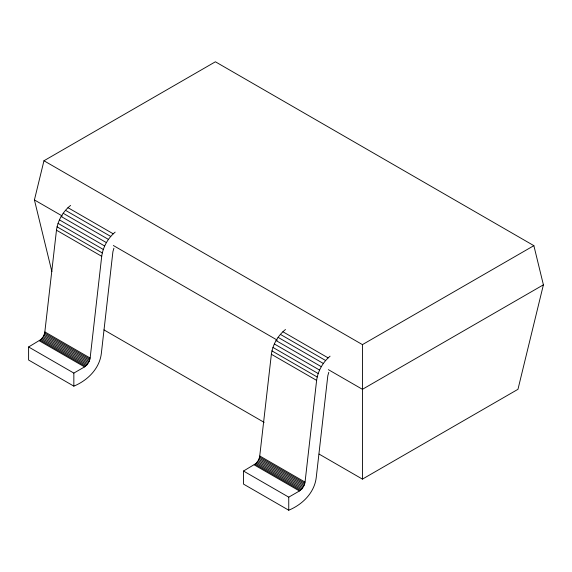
<?xml version="1.0" encoding="UTF-8"?>
<svg xmlns="http://www.w3.org/2000/svg" width="572" height="572" viewBox="0 0 572 572"><rect width="100%" height="100%" fill="white"/><g stroke="black" fill="none" stroke-linecap="round" stroke-linejoin="round"><path stroke-width="0.86" d="M113.9 248.227L112.913 251.666L101.344 353.403C99.564 368.668 87.566 380.466 73.845 386.143L28.6 360.024L28.6 346.968L41.07 339.439L43.336 336.5L44.709 333.054L56.471 230.194C57.801 220.556 62.991 211.497 70.585 205.427M28.6 346.968L73.845 373.087L84.542 366.909L87.137 364.679L89.153 361.49L90.14 358.051L101.716 256.313C103.01 246.975 107.915 238.138 115.172 232.11M328.8 372.3L327.813 375.74L316.245 477.477C314.464 492.742 302.466 504.54 288.746 510.217L243.5 484.098L243.5 471.035L255.97 463.513L258.237 460.567L259.609 457.128L271.371 354.268C272.701 344.63 277.892 335.571 285.485 329.501M243.5 471.035L288.746 497.154L299.442 490.976L302.037 488.753L304.061 485.564L305.048 482.124L316.616 380.387C317.91 371.042 322.815 362.205 330.073 356.184M51.866 271.607L34.42 199.935L43.958 160.761L215.394 61.783L533.862 245.653L543.4 284.827L517.967 389.31L362.433 479.114L319.097 454.089M43.958 160.761L362.433 344.623L533.862 245.653M543.4 284.827L362.433 389.31L328.392 369.662M67.968 207.679L113.206 233.798M282.868 331.746L328.106 357.872M65.48 210.317L110.725 236.436M280.38 334.384L325.625 360.51M63.192 213.277L108.437 239.403M278.092 337.351L323.337 363.47M34.42 199.935L62.276 216.016M113.328 245.495L277.334 340.183M61.161 216.495L106.399 242.614M276.062 340.569L321.3 366.688M59.431 219.884L104.676 246.003M274.331 343.951L319.576 370.077M58.051 223.352L103.296 249.471M272.951 347.426L318.196 373.545M57.057 226.819L102.302 252.938M271.957 350.893L317.203 377.012M56.471 230.194L101.716 256.313M271.371 354.268L316.616 380.387M103.968 329.887L264.15 422.372M44.902 331.932L90.14 358.051M259.802 456.006L305.048 482.124M44.709 333.054L89.947 359.18M259.609 457.128L304.847 483.247M44.373 334.212L89.618 360.331M259.273 458.286L304.518 484.405M43.915 335.371L89.153 361.49M258.816 459.445L304.061 485.564M43.336 336.5L88.581 362.619M258.237 460.567L303.482 486.693M42.657 337.573L87.902 363.692M257.564 461.64L302.803 487.766M41.899 338.56L87.137 364.679M256.799 462.634L302.037 488.753M41.07 339.439L86.315 365.558M255.97 463.513L301.215 489.632M40.197 340.19L85.435 366.309M255.098 464.257L300.343 490.383M39.304 340.783L84.542 366.909M254.204 464.857L299.442 490.976M362.433 344.623L362.433 479.114M288.746 497.154L288.746 510.217M73.845 373.087L73.845 386.143"/></g></svg>
